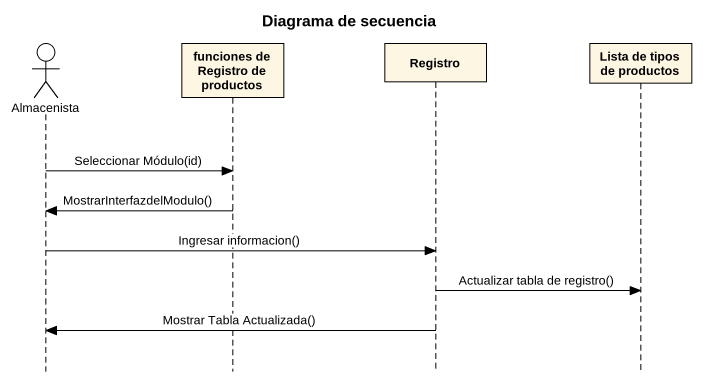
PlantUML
@startuml
title Diagrama de secuencia
hide footbox
actor Almacenista
participant "funciones de Registro de productos" as funciones_de_Registro_de
participant Registro
participant "Lista de tipos de productos" as Lista_de_tipos_de_productos

Almacenista -> funciones_de_Registro_de : Seleccionar Módulo(id)
funciones_de_Registro_de -> Almacenista : MostrarInterfazdelModulo()
Almacenista -> Registro : Ingresar informacion()
Registro -> Lista_de_tipos_de_productos : Actualizar tabla de registro()
Registro -> Almacenista : Mostrar Tabla Actualizada()
@enduml
